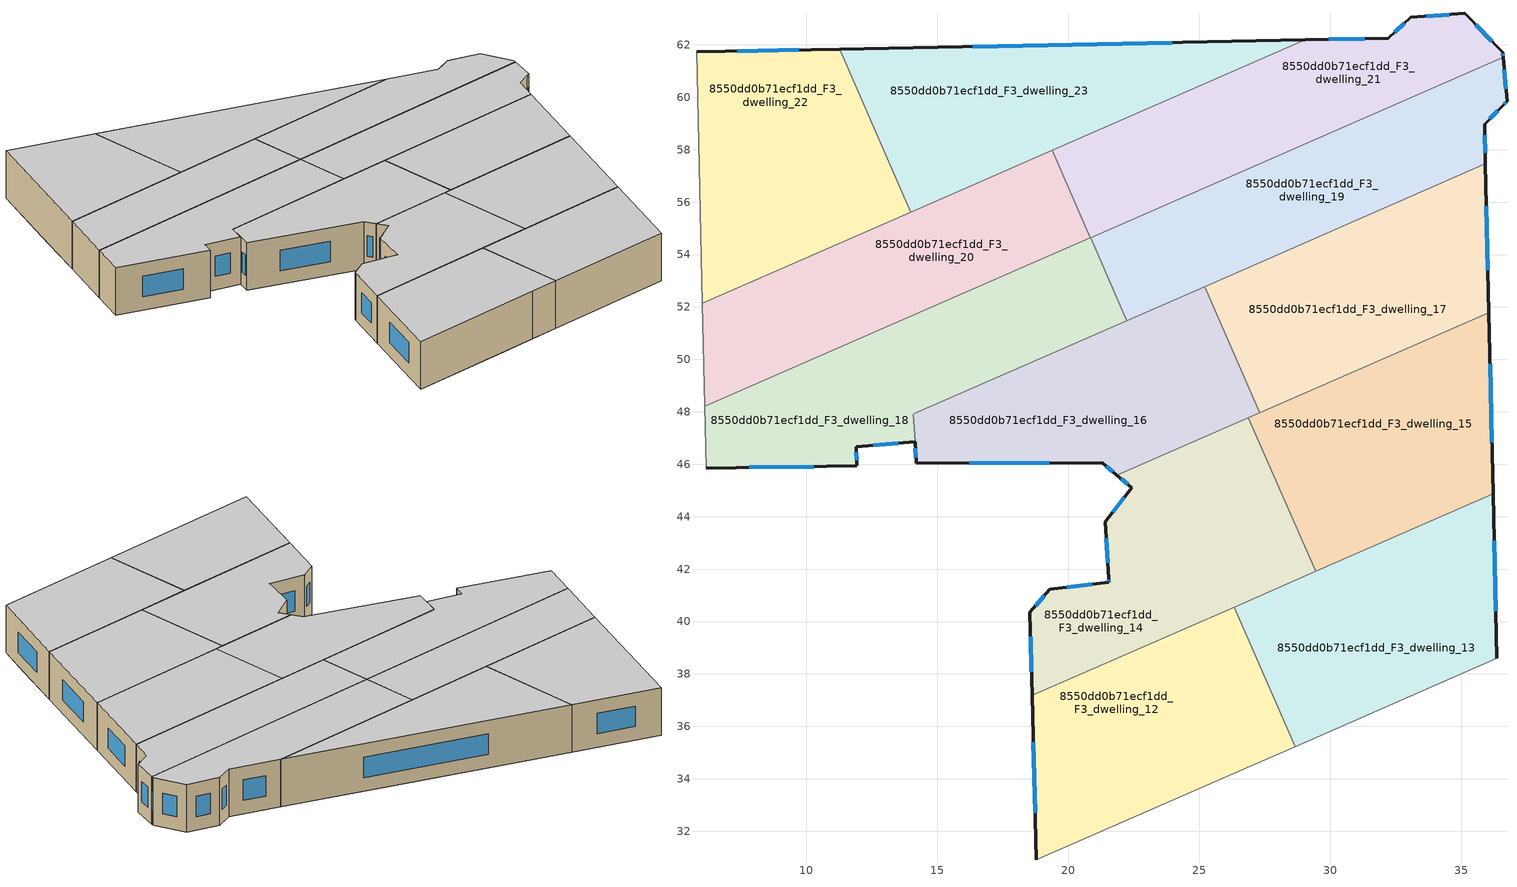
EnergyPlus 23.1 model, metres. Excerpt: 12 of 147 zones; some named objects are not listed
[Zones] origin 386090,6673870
8550dd0b71ecf1dd_F3_dwelling_12
 floor to 8550dd0b71ecf1dd_F2_dwelling_19 (EU_floor_Construction): 24.34,39.68 24.45,35.18 18.68,35.04 18.62,37.18 z9
 floor to 8550dd0b71ecf1dd_F2_dwelling_18 (EU_floor_Construction): 24.45,35.18 24.49,33.41 18.78,30.92 18.68,34.79 18.68,35.04 z9
 floor to 8550dd0b71ecf1dd_F2_dwelling_7 (EU_floor_Construction): 26.33,40.55 27.97,36.79 24.41,36.71 24.34,39.68 z9
 floor to 8550dd0b71ecf1dd_F2_dwelling_6 (EU_floor_Construction): 27.97,36.79 28.65,35.23 24.49,33.41 24.41,36.71 z9
 wall outside (EU_wall_Construction): 18.62,37.18 18.78,30.92 z9:12
 wall to 8550dd0b71ecf1dd_F3_dwelling_10 (EU_wall_Construction): 18.78,30.92 26.94,34.48 z9:12
 wall to 8550dd0b71ecf1dd_F3_dwelling_14 (EU_wall_Construction): 26.33,40.55 18.62,37.18 z9:12
 wall to 8550dd0b71ecf1dd_F3_dwelling_13 (EU_wall_Construction): 28.65,35.23 26.33,40.55 z9:12
 wall to 8550dd0b71ecf1dd_F3_dwelling_11 (EU_wall_Construction): 26.94,34.48 28.65,35.23 z9:12
 window (EU_Window_Construction): 18.67,35.39 18.74,32.71 z9.86:11.14
 ceiling to 8550dd0b71ecf1dd_F4_dwelling_12 (EU_floor_Construction): 28.65,35.23 26.33,40.55 18.62,37.18 18.78,30.92 z12
8550dd0b71ecf1dd_F3_dwelling_13
 floor to 8550dd0b71ecf1dd_F2_dwelling_7 (EU_floor_Construction): 36.29,41.19 36.35,38.6 32.46,36.9 27.97,36.79 26.33,40.55 27.32,40.98 z9
 floor to 8550dd0b71ecf1dd_F2_dwelling_8 (EU_floor_Construction): 36.21,44.87 36.29,41.19 27.32,40.98 z9
 floor to 8550dd0b71ecf1dd_F2_dwelling_6 (EU_floor_Construction): 32.46,36.9 28.65,35.23 27.97,36.79 z9
 wall outside (EU_wall_Construction): 36.35,38.6 36.21,44.87 z9:12
 wall to 8550dd0b71ecf1dd_F3_dwelling_11 (EU_wall_Construction): 28.65,35.23 36.35,38.6 z9:12
 wall to 8550dd0b71ecf1dd_F3_dwelling_15 (EU_wall_Construction): 36.21,44.87 29.44,41.91 z9:12
 wall to 8550dd0b71ecf1dd_F3_dwelling_14 (EU_wall_Construction): 29.44,41.91 26.33,40.55 z9:12
 window (EU_Window_Construction): 36.31,40.39 36.25,43.08 z9.86:11.14
 ceiling to 8550dd0b71ecf1dd_F4_dwelling_13 (EU_floor_Construction): 36.35,38.6 36.21,44.87 26.33,40.55 28.65,35.23 z12
8550dd0b71ecf1dd_F3_dwelling_14
 floor to 8550dd0b71ecf1dd_F2_dwelling_8 (EU_floor_Construction): 27.99,45.24 29.44,41.91 27.32,40.98 24.31,40.92 24.22,45.15 z9
 floor to 8550dd0b71ecf1dd_F2_dwelling_9 (EU_floor_Construction): 26.87,47.78 27.99,45.24 24.22,45.15 24.18,46.6 z9
 floor to 8550dd0b71ecf1dd_F2_dwelling_19 (EU_floor_Construction): 24.18,46.6 24.34,39.68 18.62,37.18 18.54,40.32 18.54,40.35 19.3,41.23 21.55,41.5 21.54,41.63 21.42,43.81 22.43,45.11 21.87,45.59 z9
 floor to 8550dd0b71ecf1dd_F2_dwelling_7 (EU_floor_Construction): 27.32,40.98 24.34,39.68 24.31,40.92 z9
 wall outside (EU_wall_Construction): 21.86,45.59 22.43,45.11 21.42,43.81 21.54,41.63 21.55,41.5 19.3,41.23 18.54,40.35 18.54,40.32 18.62,37.18 z9:12
 wall to 8550dd0b71ecf1dd_F3_dwelling_15 (EU_wall_Construction): 29.44,41.91 26.87,47.78 z9:12
 wall to 8550dd0b71ecf1dd_F3_dwelling_16 (EU_wall_Construction): 26.87,47.78 21.86,45.59 z9:12
 window (EU_Window_Construction): 18.56,39.42 18.6,38.08 / 19.09,40.98 18.76,40.6 / 20.91,41.42 19.95,41.31 / 21.55,41.59 21.55,41.54 / 21.46,43.18 21.51,42.25 / 22.14,44.74 21.71,44.18 / 22.02,45.45 22.27,45.25 z9.86:11.14
 ceiling to 8550dd0b71ecf1dd_F4_dwelling_14 (EU_floor_Construction): 29.44,41.91 26.87,47.78 21.86,45.59 22.43,45.11 21.42,43.81 21.54,41.63 21.55,41.5 19.3,41.23 18.54,40.35 18.54,40.32 18.62,37.18 z12
8550dd0b71ecf1dd_F3_dwelling_15
 floor to 8550dd0b71ecf1dd_F2_dwelling_9 (EU_floor_Construction): 36.09,49.86 36.2,45.42 27.99,45.24 26.87,47.78 31.38,49.75 z9
 floor to 8550dd0b71ecf1dd_F2_dwelling_10 (EU_floor_Construction): 36.05,51.79 36.09,49.86 31.38,49.75 z9
 floor to 8550dd0b71ecf1dd_F2_dwelling_8 (EU_floor_Construction): 36.2,45.42 36.21,44.87 29.44,41.91 27.99,45.24 z9
 wall outside (EU_wall_Construction): 36.21,44.87 36.05,51.79 z9:12
 wall to 8550dd0b71ecf1dd_F3_dwelling_17 (EU_wall_Construction): 36.05,51.79 27.31,47.97 z9:12
 wall to 8550dd0b71ecf1dd_F3_dwelling_16 (EU_wall_Construction): 27.31,47.97 26.87,47.78 z9:12
 window (EU_Window_Construction): 36.16,46.85 36.09,49.81 z9.86:11.14
 ceiling to 8550dd0b71ecf1dd_F4_dwelling_15 (EU_floor_Construction): 36.21,44.87 36.05,51.79 26.87,47.78 29.44,41.91 z12
8550dd0b71ecf1dd_F3_dwelling_16
 floor to 8550dd0b71ecf1dd_F2_dwelling_20 (EU_floor_Construction): 24.11,49.65 24.18,46.95 20.36,46.87 21.71,45.72 21.3,46.06 14.21,46.03 14.09,47.92 17.72,49.5 z9
 floor to 8550dd0b71ecf1dd_F2_dwelling_10 (EU_floor_Construction): 25.21,52.78 26.58,49.64 24.12,49.58 24.05,52.27 z9
 floor to 8550dd0b71ecf1dd_F2_dwelling_21 (EU_floor_Construction): 24.05,52.27 24.11,49.75 24.11,49.65 17.72,49.5 z9
 floor to 8550dd0b71ecf1dd_F2_dwelling_9 (EU_floor_Construction): 26.58,49.64 27.31,47.97 24.18,46.6 24.12,49.58 z9
 floor to 8550dd0b71ecf1dd_F2_dwelling_19 (EU_floor_Construction): 24.18,46.95 24.18,46.6 21.87,45.59 20.36,46.87 z9
 wall outside (EU_wall_Construction): 14.16,46.86 14.21,46.03 21.3,46.06 21.86,45.59 z9:12
 wall to 8550dd0b71ecf1dd_F3_dwelling_17 (EU_wall_Construction): 27.31,47.97 25.21,52.78 z9:12
 wall to 8550dd0b71ecf1dd_F3_dwelling_18 (EU_wall_Construction): 22.24,51.48 14.1,47.92 / 14.09,47.92 14.16,46.86 z9:12
 wall to 8550dd0b71ecf1dd_F3_dwelling_19 (EU_wall_Construction): 25.21,52.78 22.24,51.48 z9:12
 window (EU_Window_Construction): 21.46,45.92 21.7,45.72 / 16.23,46.04 19.27,46.05 / 14.17,46.62 14.19,46.27 z9.86:11.14
 ceiling to 8550dd0b71ecf1dd_F4_dwelling_16 (EU_floor_Construction): 27.31,47.97 25.21,52.78 14.09,47.92 14.21,46.03 21.3,46.06 21.86,45.59 z12
8550dd0b71ecf1dd_F3_dwelling_17
 floor to 8550dd0b71ecf1dd_F2_dwelling_10 (EU_floor_Construction): 35.99,54.2 36.05,51.79 31.38,49.75 26.58,49.64 25.21,52.78 28.04,54.01 z9
 floor to 8550dd0b71ecf1dd_F2_dwelling_11 (EU_floor_Construction): 35.92,57.46 35.99,54.2 28.04,54.01 z9
 floor to 8550dd0b71ecf1dd_F2_dwelling_9 (EU_floor_Construction): 31.38,49.75 27.31,47.97 26.58,49.64 z9
 wall outside (EU_wall_Construction): 36.05,51.79 35.92,57.46 z9:12
 wall to 8550dd0b71ecf1dd_F3_dwelling_19 (EU_wall_Construction): 35.92,57.46 25.21,52.78 z9:12
 window (EU_Window_Construction): 36.01,53.41 35.96,55.84 z9.86:11.14
 ceiling to 8550dd0b71ecf1dd_F4_dwelling_17 (EU_floor_Construction): 36.05,51.79 35.92,57.46 25.21,52.78 27.31,47.97 z12
8550dd0b71ecf1dd_F3_dwelling_18
 floor to 8550dd0b71ecf1dd_F2_dwelling_21 (EU_floor_Construction): 21.66,52.79 22.23,51.48 17.72,49.5 8.62,49.29 16.32,52.66 z9
 floor to 8550dd0b71ecf1dd_F2_dwelling_20 (EU_floor_Construction): 17.72,49.5 14.09,47.92 14.16,46.86 11.91,46.67 11.94,45.93 6.18,45.86 6.13,48.21 8.62,49.29 z9
 floor to 8550dd0b71ecf1dd_F2_dwelling_22 (EU_floor_Construction): 20.85,54.64 21.66,52.79 16.32,52.66 z9
 wall outside (EU_wall_Construction): 6.18,45.86 11.94,45.93 11.91,46.67 14.16,46.86 z9:12
 wall adiabatic (EU_wall_Construction): 6.13,48.21 6.18,45.86 z9:12
 wall to 8550dd0b71ecf1dd_F3_dwelling_19 (EU_wall_Construction): 22.23,51.48 20.85,54.64 z9:12
 wall to 8550dd0b71ecf1dd_F3_dwelling_20 (EU_wall_Construction): 20.85,54.64 6.13,48.21 z9:12
 window (EU_Window_Construction): 12.55,46.73 13.52,46.8 / 11.93,46.15 11.92,46.46 / 7.83,45.88 10.3,45.91 z9.86:11.14
 ceiling to 8550dd0b71ecf1dd_F4_dwelling_18 (EU_floor_Construction): 22.23,51.48 20.85,54.64 6.13,48.21 6.18,45.86 11.94,45.93 11.91,46.67 14.16,46.86 14.09,47.92 z12
8550dd0b71ecf1dd_F3_dwelling_19
 floor to 8550dd0b71ecf1dd_F2_dwelling_11 (EU_floor_Construction): 35.88,58.98 35.92,57.46 28.04,54.01 24.02,53.92 23.97,56.01 30.48,58.85 z9
 floor to 8550dd0b71ecf1dd_F2_dwelling_12 (EU_floor_Construction): 36.59,61.52 36.74,59.85 35.88,58.98 30.48,58.85 z9
 floor to 8550dd0b71ecf1dd_F2_dwelling_22 (EU_floor_Construction): 23.97,55.93 24.04,52.84 21.66,52.79 20.85,54.64 23.79,55.93 z9
 floor to 8550dd0b71ecf1dd_F2_dwelling_10 (EU_floor_Construction): 28.04,54.01 24.05,52.27 24.02,53.92 z9
 floor to 8550dd0b71ecf1dd_F2_dwelling_21 (EU_floor_Construction): 24.04,52.84 24.05,52.27 22.23,51.48 21.66,52.79 z9
 wall outside (EU_wall_Construction): 35.92,57.46 35.88,58.98 36.6,59.7 36.74,59.85 36.59,61.52 z9:12
 wall to 8550dd0b71ecf1dd_F3_dwelling_21 (EU_wall_Construction): 36.59,61.52 20.85,54.64 z9:12
 window (EU_Window_Construction): 36.09,59.18 36.39,59.49 / 35.91,57.89 35.89,58.54 / 36.7,60.33 36.63,61.04 / 36.64,59.74 36.7,59.81 z9.86:11.14
 ceiling to 8550dd0b71ecf1dd_F4_dwelling_19 (EU_floor_Construction): 35.92,57.46 35.88,58.98 36.6,59.7 36.74,59.85 36.59,61.52 20.85,54.64 22.23,51.48 z12
8550dd0b71ecf1dd_F3_dwelling_20
 floor to 8550dd0b71ecf1dd_F2_dwelling_22 (EU_floor_Construction): 20.32,55.85 20.85,54.64 16.32,52.66 6.74,52.44 14.21,55.71 z9
 floor to 8550dd0b71ecf1dd_F2_dwelling_20 (EU_floor_Construction): 8.62,49.29 6.13,48.21 6.11,49.24 z9
 floor adiabatic (EU_floor_Construction): 16.32,52.66 8.62,49.29 6.11,49.24 6.13,48.21 6.04,52.14 6.74,52.44 z9
 floor to 8550dd0b71ecf1dd_F2_dwelling_23 (EU_floor_Construction): 19.39,57.97 20.32,55.85 14.21,55.71 z9
 wall to 8550dd0b71ecf1dd_F3_dwelling_21 (EU_wall_Construction): 20.85,54.64 19.39,57.97 z9:12
 wall adiabatic (EU_wall_Construction): 6.04,52.14 6.13,48.21 z9:12
 wall to 8550dd0b71ecf1dd_F3_dwelling_22 (EU_wall_Construction): 14,55.62 6.04,52.14 z9:12
 wall to 8550dd0b71ecf1dd_F3_dwelling_23 (EU_wall_Construction): 19.39,57.97 14,55.62 z9:12
 ceiling to 8550dd0b71ecf1dd_F4_dwelling_20 (EU_floor_Construction): 20.85,54.64 19.39,57.97 6.04,52.14 6.13,48.21 z12
8550dd0b71ecf1dd_F3_dwelling_21
 floor to 8550dd0b71ecf1dd_F2_dwelling_12 (EU_floor_Construction): 35.14,63.2 36.57,61.72 36.59,61.52 30.48,58.85 21.91,58.66 21.9,59.07 29.03,62.19 32.22,62.25 33.06,63.05 z9
 floor to 8550dd0b71ecf1dd_F2_dwelling_11 (EU_floor_Construction): 30.48,58.85 23.97,56.01 23.91,58.7 z9
 floor to 8550dd0b71ecf1dd_F2_dwelling_23 (EU_floor_Construction): 23.91,58.7 23.97,56.01 23.79,55.93 20.32,55.85 19.39,57.97 20.9,58.63 z9
 floor to 8550dd0b71ecf1dd_F2_dwelling_22 (EU_floor_Construction): 23.79,55.93 20.85,54.64 20.32,55.85 z9
 floor to 8550dd0b71ecf1dd_F2_dwelling_24 (EU_floor_Construction): 21.9,59.07 21.91,58.66 20.9,58.63 z9
 wall outside (EU_wall_Construction): 36.59,61.52 36.57,61.72 35.14,63.2 33.06,63.05 32.22,62.25 29.03,62.19 z9:12
 wall to 8550dd0b71ecf1dd_F3_dwelling_23 (EU_wall_Construction): 29.03,62.19 19.39,57.97 z9:12
 window (EU_Window_Construction): 34.54,63.16 33.66,63.09 / 36.16,62.14 35.55,62.78 / 36.59,61.58 36.58,61.66 / 31.31,62.23 29.94,62.21 / 32.82,62.82 32.46,62.48 z9.86:11.14
 ceiling to 8550dd0b71ecf1dd_F4_dwelling_21 (EU_floor_Construction): 36.59,61.52 36.57,61.72 35.14,63.2 33.06,63.05 32.22,62.25 29.03,62.19 19.39,57.97 20.85,54.64 z12
8550dd0b71ecf1dd_F3_dwelling_22
 floor to 8550dd0b71ecf1dd_F2_dwelling_24 (EU_floor_Construction): 11.28,61.84 12.76,58.45 5.9,58.29 5.82,61.73 z9
 floor to 8550dd0b71ecf1dd_F2_dwelling_22 (EU_floor_Construction): 13.96,55.7 14,55.62 6.74,52.44 6.03,52.43 5.96,55.52 z9
 floor to 8550dd0b71ecf1dd_F2_dwelling_23 (EU_floor_Construction): 12.76,58.45 13.96,55.7 5.96,55.52 5.9,58.29 z9
 floor to 8550dd0b71ecf1dd_F2_dwelling_21 (EU_floor_Construction): 6.74,52.44 6.04,52.14 6.03,52.43 z9
 wall outside (EU_wall_Construction): 11.28,61.84 5.82,61.73 z9:12
 wall to 8550dd0b71ecf1dd_F3_dwelling_23 (EU_wall_Construction): 14,55.62 11.28,61.84 z9:12
 wall adiabatic (EU_wall_Construction): 5.82,61.73 6.04,52.14 z9:12
 window (EU_Window_Construction): 9.72,61.81 7.38,61.76 z9.86:11.14
 ceiling to 8550dd0b71ecf1dd_F4_dwelling_22 (EU_floor_Construction): 14,55.62 11.28,61.84 5.82,61.73 6.04,52.14 z12
8550dd0b71ecf1dd_F3_dwelling_23
 floor to 8550dd0b71ecf1dd_F2_dwelling_23 (EU_floor_Construction): 20.9,58.63 14.21,55.71 13.96,55.7 12.76,58.45 z9
 floor to 8550dd0b71ecf1dd_F2_dwelling_24 (EU_floor_Construction): 21.83,62.05 21.9,59.07 20.9,58.63 12.76,58.45 11.28,61.84 z9
 floor to 8550dd0b71ecf1dd_F2_dwelling_22 (EU_floor_Construction): 14.21,55.71 14,55.62 13.96,55.7 z9
 floor to 8550dd0b71ecf1dd_F2_dwelling_12 (EU_floor_Construction): 29.03,62.19 21.9,59.07 21.83,62.05 z9
 wall outside (EU_wall_Construction): 29.03,62.19 11.28,61.84 z9:12
 window (EU_Window_Construction): 23.96,62.09 16.35,61.94 z9.86:11.14
 ceiling to 8550dd0b71ecf1dd_F4_dwelling_23 (EU_floor_Construction): 29.03,62.19 11.28,61.84 14,55.62 z12
[Building]
EU S2 Campaign: North Axis=0; Terrain=City; Solar Distribution=FullExterior
[Site:Location]
Helsinki-Vantaa.AP: Latitude=60.317; Longitude=24.963; Time Zone=2; Elevation=54.6
[SizingPeriod:WeatherFileDays]
AnnualSizingPeriod: Begin Month=1; Begin Day of Month=1; End Month=12; End Day of Month=31; Day of Week for Start Day=Monday; Use Weather File Daylight Saving Period=No; Use Weather File Rain and Snow Indicators=No
[MATERIAL]
EU_InternalMass_Material: Roughness=MediumRough; Thickness=0.1; Conductivity=1; Density=1800; Specific Heat=900; Thermal Absorptance=0.9; Solar Absorptance=0.7; Visible Absorptance=0.7
[MATERIAL:NOMASS] Roughness=MediumRough; Thermal Absorptance=0.9; Solar Absorptance=0.7; Visible Absorptance=0.7
Name | Thermal Resistance
EU_wall_NoMass | 1.10183
EU_floor_NoMass | 1.70606
[WINDOWMATERIAL:SIMPLEGLAZINGSYSTEM]
EU_Window_SimpleGlazing: UFactor=3.11035; Solar Heat Gain Coefficient=0.8; Visible Transmittance=0.8
[CONSTRUCTION]
EU_wall_Construction: EU_wall_NoMass
EU_floor_Construction: EU_floor_NoMass
EU_Window_Construction: EU_Window_SimpleGlazing
EU_InternalMass_Construction: EU_InternalMass_Material
[ZONE] Type=1; Multiplier=1; Ceiling Height=autocalculate; Floor Area=autocalculate; Part of Total Floor Area=Yes
Name | Volume
8550dd0b71ecf1dd_F3_dwelling_12 | 167.065
8550dd0b71ecf1dd_F3_dwelling_13; 8550dd0b71ecf1dd_F3_dwelling_15 | 167.101
8550dd0b71ecf1dd_F3_dwelling_14 | 167.121
8550dd0b71ecf1dd_F3_dwelling_16 | 158.763
8550dd0b71ecf1dd_F3_dwelling_17 | 167.071
8550dd0b71ecf1dd_F3_dwelling_18 | 175.412
8550dd0b71ecf1dd_F3_dwelling_19 | 167.09
8550dd0b71ecf1dd_F3_dwelling_20 | 167.083
8550dd0b71ecf1dd_F3_dwelling_21 | 167.095
8550dd0b71ecf1dd_F3_dwelling_22 | 167.094
8550dd0b71ecf1dd_F3_dwelling_23 | 167.108
[INTERNALMASS] Construction=EU_InternalMass_Construction
Name | Zone or ZoneList | Surface Area
8550dd0b71ecf1dd_F3_dwelling_12_EU_InternalMass | 8550dd0b71ecf1dd_F3_dwelling_12 | 55.6883
8550dd0b71ecf1dd_F3_dwelling_13_EU_InternalMass | 8550dd0b71ecf1dd_F3_dwelling_13 | 55.6998
8550dd0b71ecf1dd_F3_dwelling_14_EU_InternalMass | 8550dd0b71ecf1dd_F3_dwelling_14 | 55.7065
8550dd0b71ecf1dd_F3_dwelling_15_EU_InternalMass | 8550dd0b71ecf1dd_F3_dwelling_15 | 55.7006
8550dd0b71ecf1dd_F3_dwelling_16_EU_InternalMass | 8550dd0b71ecf1dd_F3_dwelling_16 | 52.9204
8550dd0b71ecf1dd_F3_dwelling_17_EU_InternalMass | 8550dd0b71ecf1dd_F3_dwelling_17 | 55.6892
8550dd0b71ecf1dd_F3_dwelling_18_EU_InternalMass | 8550dd0b71ecf1dd_F3_dwelling_18 | 58.4704
8550dd0b71ecf1dd_F3_dwelling_19_EU_InternalMass | 8550dd0b71ecf1dd_F3_dwelling_19 | 55.6969
8550dd0b71ecf1dd_F3_dwelling_20_EU_InternalMass | 8550dd0b71ecf1dd_F3_dwelling_20 | 55.6941
8550dd0b71ecf1dd_F3_dwelling_21_EU_InternalMass | 8550dd0b71ecf1dd_F3_dwelling_21 | 55.698
8550dd0b71ecf1dd_F3_dwelling_22_EU_InternalMass | 8550dd0b71ecf1dd_F3_dwelling_22 | 55.6993
8550dd0b71ecf1dd_F3_dwelling_23_EU_InternalMass | 8550dd0b71ecf1dd_F3_dwelling_23 | 55.7009
[OTHEREQUIPMENT] Fuel Type=Electricity; Design Level Calculation Method=Watts/Area; Power per Zone Floor Area=1; Fraction Latent=0; Fraction Radiant=0; Fraction Lost=0; Carbon Dioxide Generation Rate=0; EndUse Subcategory=EU_Step8_InternalGains
Name | Zone or ZoneList or Space or SpaceList | Schedule
EU_Step8_InternalGain_8550dd0b71ecf1dd_F3_dwelling_12_f000 | 8550dd0b71ecf1dd_F3_dwelling_12 | EU_Step8_GainSchedule_8550dd0b71ecf1dd_F3_dwelling_12_f000
EU_Step8_InternalGain_8550dd0b71ecf1dd_F3_dwelling_13_f000 | 8550dd0b71ecf1dd_F3_dwelling_13 | EU_Step8_GainSchedule_8550dd0b71ecf1dd_F3_dwelling_13_f000
EU_Step8_InternalGain_8550dd0b71ecf1dd_F3_dwelling_14_f000 | 8550dd0b71ecf1dd_F3_dwelling_14 | EU_Step8_GainSchedule_8550dd0b71ecf1dd_F3_dwelling_14_f000
EU_Step8_InternalGain_8550dd0b71ecf1dd_F3_dwelling_15_f000 | 8550dd0b71ecf1dd_F3_dwelling_15 | EU_Step8_GainSchedule_8550dd0b71ecf1dd_F3_dwelling_15_f000
EU_Step8_InternalGain_8550dd0b71ecf1dd_F3_dwelling_16_f000 | 8550dd0b71ecf1dd_F3_dwelling_16 | EU_Step8_GainSchedule_8550dd0b71ecf1dd_F3_dwelling_16_f000
EU_Step8_InternalGain_8550dd0b71ecf1dd_F3_dwelling_17_f000 | 8550dd0b71ecf1dd_F3_dwelling_17 | EU_Step8_GainSchedule_8550dd0b71ecf1dd_F3_dwelling_17_f000
EU_Step8_InternalGain_8550dd0b71ecf1dd_F3_dwelling_18_f000 | 8550dd0b71ecf1dd_F3_dwelling_18 | EU_Step8_GainSchedule_8550dd0b71ecf1dd_F3_dwelling_18_f000
EU_Step8_InternalGain_8550dd0b71ecf1dd_F3_dwelling_19_f000 | 8550dd0b71ecf1dd_F3_dwelling_19 | EU_Step8_GainSchedule_8550dd0b71ecf1dd_F3_dwelling_19_f000
EU_Step8_InternalGain_8550dd0b71ecf1dd_F3_dwelling_20_f000 | 8550dd0b71ecf1dd_F3_dwelling_20 | EU_Step8_GainSchedule_8550dd0b71ecf1dd_F3_dwelling_20_f000
EU_Step8_InternalGain_8550dd0b71ecf1dd_F3_dwelling_21_f000 | 8550dd0b71ecf1dd_F3_dwelling_21 | EU_Step8_GainSchedule_8550dd0b71ecf1dd_F3_dwelling_21_f000
EU_Step8_InternalGain_8550dd0b71ecf1dd_F3_dwelling_22_f000 | 8550dd0b71ecf1dd_F3_dwelling_22 | EU_Step8_GainSchedule_8550dd0b71ecf1dd_F3_dwelling_22_f000
EU_Step8_InternalGain_8550dd0b71ecf1dd_F3_dwelling_23_f000 | 8550dd0b71ecf1dd_F3_dwelling_23 | EU_Step8_GainSchedule_8550dd0b71ecf1dd_F3_dwelling_23_f000
[ZONEVENTILATION:DESIGNFLOWRATE] Schedule=EU_AlwaysOn; Design Flow Rate Calculation Method=AirChanges/Hour; Air Changes per Hour=0.756316; Ventilation Type=Natural; Fan Pressure Rise=0; Fan Total Efficiency=1; Constant Term Coefficient=1; Temperature Term Coefficient=0; Velocity Term Coefficient=0; Velocity Squared Term Coefficient=0; Minimum Indoor Temperature=-100; Maximum Indoor Temperature=100; Delta Temperature=-100; Minimum Outdoor Temperature=-100; Maximum Outdoor Temperature=100; Maximum Wind Speed=40
Name | Zone or ZoneList or Space or SpaceList
EU_ConstantAir_8550dd0b71ecf1dd_F3_dwelling_12 | 8550dd0b71ecf1dd_F3_dwelling_12
EU_ConstantAir_8550dd0b71ecf1dd_F3_dwelling_13 | 8550dd0b71ecf1dd_F3_dwelling_13
EU_ConstantAir_8550dd0b71ecf1dd_F3_dwelling_14 | 8550dd0b71ecf1dd_F3_dwelling_14
EU_ConstantAir_8550dd0b71ecf1dd_F3_dwelling_15 | 8550dd0b71ecf1dd_F3_dwelling_15
EU_ConstantAir_8550dd0b71ecf1dd_F3_dwelling_16 | 8550dd0b71ecf1dd_F3_dwelling_16
EU_ConstantAir_8550dd0b71ecf1dd_F3_dwelling_17 | 8550dd0b71ecf1dd_F3_dwelling_17
EU_ConstantAir_8550dd0b71ecf1dd_F3_dwelling_18 | 8550dd0b71ecf1dd_F3_dwelling_18
EU_ConstantAir_8550dd0b71ecf1dd_F3_dwelling_19 | 8550dd0b71ecf1dd_F3_dwelling_19
EU_ConstantAir_8550dd0b71ecf1dd_F3_dwelling_20 | 8550dd0b71ecf1dd_F3_dwelling_20
EU_ConstantAir_8550dd0b71ecf1dd_F3_dwelling_21 | 8550dd0b71ecf1dd_F3_dwelling_21
EU_ConstantAir_8550dd0b71ecf1dd_F3_dwelling_22 | 8550dd0b71ecf1dd_F3_dwelling_22
EU_ConstantAir_8550dd0b71ecf1dd_F3_dwelling_23 | 8550dd0b71ecf1dd_F3_dwelling_23
[HVACTEMPLATE:ZONE:IDEALLOADSAIRSYSTEM] System Availability Schedule=EU_AlwaysOn; Maximum Heating Supply Air Temperature=50; Minimum Cooling Supply Air Temperature=13; Maximum Heating Supply Air Humidity Ratio=0.0156; Minimum Cooling Supply Air Humidity Ratio=0.0077; Heating Limit=NoLimit; Cooling Limit=NoLimit; Heating Availability Schedule=EU_AlwaysOn; Cooling Availability Schedule=EU_CoolingOff; Dehumidification Control Type=ConstantSensibleHeatRatio; Cooling Sensible Heat Ratio=0.7; Dehumidification Setpoint=60; Humidification Control Type=None; Humidification Setpoint=30; Outdoor Air Method=None; Outdoor Air Flow Rate per Person=0.00944; Outdoor Air Flow Rate per Zone Floor Area=0; Outdoor Air Flow Rate per Zone=0; Demand Controlled Ventilation Type=None; Outdoor Air Economizer Type=NoEconomizer; Heat Recovery Type=None; Sensible Heat Recovery Effectiveness=0.7; Latent Heat Recovery Effectiveness=0.65
Name | Template Thermostat
8550dd0b71ecf1dd_F3_dwelling_12 | EU_HeatOnly_8550dd0b71ecf1dd_F3_dwelling_12
8550dd0b71ecf1dd_F3_dwelling_13 | EU_HeatOnly_8550dd0b71ecf1dd_F3_dwelling_13
8550dd0b71ecf1dd_F3_dwelling_14 | EU_HeatOnly_8550dd0b71ecf1dd_F3_dwelling_14
8550dd0b71ecf1dd_F3_dwelling_15 | EU_HeatOnly_8550dd0b71ecf1dd_F3_dwelling_15
8550dd0b71ecf1dd_F3_dwelling_16 | EU_HeatOnly_8550dd0b71ecf1dd_F3_dwelling_16
8550dd0b71ecf1dd_F3_dwelling_17 | EU_HeatOnly_8550dd0b71ecf1dd_F3_dwelling_17
8550dd0b71ecf1dd_F3_dwelling_18 | EU_HeatOnly_8550dd0b71ecf1dd_F3_dwelling_18
8550dd0b71ecf1dd_F3_dwelling_19 | EU_HeatOnly_8550dd0b71ecf1dd_F3_dwelling_19
8550dd0b71ecf1dd_F3_dwelling_20 | EU_HeatOnly_8550dd0b71ecf1dd_F3_dwelling_20
8550dd0b71ecf1dd_F3_dwelling_21 | EU_HeatOnly_8550dd0b71ecf1dd_F3_dwelling_21
8550dd0b71ecf1dd_F3_dwelling_22 | EU_HeatOnly_8550dd0b71ecf1dd_F3_dwelling_22
8550dd0b71ecf1dd_F3_dwelling_23 | EU_HeatOnly_8550dd0b71ecf1dd_F3_dwelling_23
[SIZING:ZONE] Zone Cooling Design Supply Air Temperature Input Method=SupplyAirTemperature; Zone Cooling Design Supply Air Temperature=13; Zone Heating Design Supply Air Temperature Input Method=SupplyAirTemperature; Zone Heating Design Supply Air Temperature=50; Zone Cooling Design Supply Air Humidity Ratio=0.008; Zone Heating Design Supply Air Humidity Ratio=0.008; Cooling Design Air Flow Method=DesignDay; Cooling Design Air Flow Rate=0; Cooling Minimum Air Flow per Zone Floor Area=0.000762; Cooling Minimum Air Flow=0; Cooling Minimum Air Flow Fraction=0.2; Heating Design Air Flow Method=DesignDay; Heating Design Air Flow Rate=0; Heating Maximum Air Flow per Zone Floor Area=0.002032; Heating Maximum Air Flow=0.141576; Heating Maximum Air Flow Fraction=0.3; Account for Dedicated Outdoor Air System=No; Dedicated Outdoor Air System Control Strategy=NeutralSupplyAir; Dedicated Outdoor Air Low Setpoint Temperature for Design=autosize; Dedicated Outdoor Air High Setpoint Temperature for Design=autosize; Zone Load Sizing Method=Sensible Load Only No Latent Load; Zone Latent Cooling Design Supply Air Humidity Ratio Input Method=HumidityRatioDifference; Zone Cooling Design Supply Air Humidity Ratio Difference=0.005; Zone Latent Heating Design Supply Air Humidity Ratio Input Method=HumidityRatioDifference; Zone Humidification Design Supply Air Humidity Ratio Difference=0.005
8550dd0b71ecf1dd_F3_dwelling_12; 8550dd0b71ecf1dd_F3_dwelling_13; 8550dd0b71ecf1dd_F3_dwelling_14; 8550dd0b71ecf1dd_F3_dwelling_15; 8550dd0b71ecf1dd_F3_dwelling_16; 8550dd0b71ecf1dd_F3_dwelling_17; 8550dd0b71ecf1dd_F3_dwelling_18; 8550dd0b71ecf1dd_F3_dwelling_19; 8550dd0b71ecf1dd_F3_dwelling_20; 8550dd0b71ecf1dd_F3_dwelling_21; 8550dd0b71ecf1dd_F3_dwelling_22; 8550dd0b71ecf1dd_F3_dwelling_23
[SCHEDULE:CONSTANT]
Name | Hourly Value
EU_AlwaysOn | 1
EU_CoolingOff | 0
[SCHEDULE:FILE] Column Number=1; Rows to Skip at Top=0; Number of Hours of Data=8760; Column Separator=Comma; Interpolate to Timestep=No; Minutes per Item=60; Adjust Schedule for Daylight Savings=Yes
Name | File
EU_Step8_GainSchedule_8550dd0b71ecf1dd_F3_dwelling_12_f000 | ../../schedules/8550dd0b71ecf1dd/8550dd0b71ecf1dd_F3_dwelling_12_f000_gain.csv
EU_Step8_GainSchedule_8550dd0b71ecf1dd_F3_dwelling_13_f000 | ../../schedules/8550dd0b71ecf1dd/8550dd0b71ecf1dd_F3_dwelling_13_f000_gain.csv
EU_Step8_GainSchedule_8550dd0b71ecf1dd_F3_dwelling_14_f000 | ../../schedules/8550dd0b71ecf1dd/8550dd0b71ecf1dd_F3_dwelling_14_f000_gain.csv
EU_Step8_GainSchedule_8550dd0b71ecf1dd_F3_dwelling_15_f000 | ../../schedules/8550dd0b71ecf1dd/8550dd0b71ecf1dd_F3_dwelling_15_f000_gain.csv
EU_Step8_GainSchedule_8550dd0b71ecf1dd_F3_dwelling_16_f000 | ../../schedules/8550dd0b71ecf1dd/8550dd0b71ecf1dd_F3_dwelling_16_f000_gain.csv
EU_Step8_GainSchedule_8550dd0b71ecf1dd_F3_dwelling_17_f000 | ../../schedules/8550dd0b71ecf1dd/8550dd0b71ecf1dd_F3_dwelling_17_f000_gain.csv
EU_Step8_GainSchedule_8550dd0b71ecf1dd_F3_dwelling_18_f000 | ../../schedules/8550dd0b71ecf1dd/8550dd0b71ecf1dd_F3_dwelling_18_f000_gain.csv
EU_Step8_GainSchedule_8550dd0b71ecf1dd_F3_dwelling_19_f000 | ../../schedules/8550dd0b71ecf1dd/8550dd0b71ecf1dd_F3_dwelling_19_f000_gain.csv
EU_Step8_GainSchedule_8550dd0b71ecf1dd_F3_dwelling_20_f000 | ../../schedules/8550dd0b71ecf1dd/8550dd0b71ecf1dd_F3_dwelling_20_f000_gain.csv
EU_Step8_GainSchedule_8550dd0b71ecf1dd_F3_dwelling_21_f000 | ../../schedules/8550dd0b71ecf1dd/8550dd0b71ecf1dd_F3_dwelling_21_f000_gain.csv
EU_Step8_GainSchedule_8550dd0b71ecf1dd_F3_dwelling_22_f000 | ../../schedules/8550dd0b71ecf1dd/8550dd0b71ecf1dd_F3_dwelling_22_f000_gain.csv
EU_Step8_GainSchedule_8550dd0b71ecf1dd_F3_dwelling_23_f000 | ../../schedules/8550dd0b71ecf1dd/8550dd0b71ecf1dd_F3_dwelling_23_f000_gain.csv
